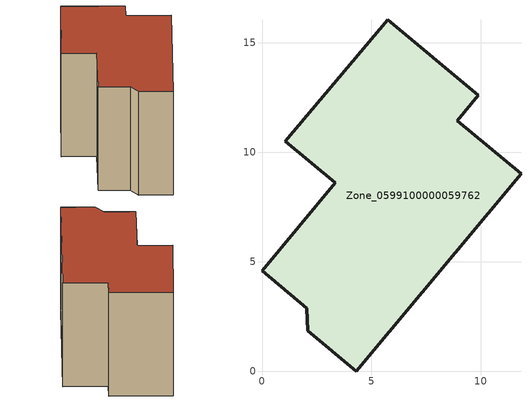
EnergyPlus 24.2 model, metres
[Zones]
Zone_0599100000059762
 floor ground (C_G): 8.91,11.44 11.83,9.01 4.31,0 2.1,1.83 2.04,2.87 0,4.57 3.35,8.61 1.05,10.5 5.75,16.04 9.87,12.59 z0
 wall outside (C_F): 3.35,8.61 0,4.57 2.04,2.87 2.1,1.83 4.31,0 11.83,9.01 8.91,11.44 9.87,12.59 5.75,16.04 1.05,10.5 3.35,8.61 z0:10.15
 roof outside (C_R): 5.75,16.04 1.05,10.5 3.35,8.61 0,4.57 2.04,2.87 2.1,1.83 4.31,0 11.83,9.01 8.91,11.44 9.87,12.59 z10.15
[BUILDING]
Pand.0599100000059762: North Axis=0; Terrain=City; Loads Convergence Tolerance Value=0.04; Temperature Convergence Tolerance Value=0.4; Solar Distribution=FullExterior; Maximum Number of Warmup Days=25; Minimum Number of Warmup Days=1
[Site:Location]
Rotterdam.The.Hague.AP_ZH_NLD Design_Conditions: Latitude=51.96; Longitude=4.45; Time Zone=1; Elevation=-4.5
[SITE:GROUNDTEMPERATURE:BUILDINGSURFACE]
18, 18, 18, 18, 18, 18, 18, 18, 18, 18, 18, 18
[MATERIAL] Thermal Absorptance=0.9; Solar Absorptance=0.7; Visible Absorptance=0.7
Name | Roughness | Thickness | Conductivity | Density | Specific Heat
G.TC.1946 | MediumSmooth | 0.15 | 1 | 540 | 1210
F.TC.1946 | Rough | 0.3 | 0.857143 | 1920 | 840
R.TC.1946 | MediumRough | 0.2 | 0.909091 | 1500 | 1000
[CONSTRUCTION]
C_G: G.TC.1946
C_F: F.TC.1946
C_R: R.TC.1946
[ZONE]
Zone_0599100000059762: Type=1; Multiplier=1; Ceiling Height=Autocalculate; Volume=Autocalculate; Floor Area=autocalculate; Part of Total Floor Area=Yes
[ZONEINFILTRATION:DESIGNFLOWRATE]
Infil_Zone_0599100000059762: Zone or ZoneList or Space or SpaceList=Zone_0599100000059762; Schedule=AlwaysOn; Design Flow Rate Calculation Method=Flow/Area; Flow Rate per Floor Area=0.003; Constant Term Coefficient=1; Temperature Term Coefficient=0; Velocity Term Coefficient=0; Velocity Squared Term Coefficient=0
[HVACTEMPLATE:ZONE:IDEALLOADSAIRSYSTEM]
Zone_0599100000059762: Maximum Heating Supply Air Temperature=50; Minimum Cooling Supply Air Temperature=13; Maximum Heating Supply Air Humidity Ratio=0.0156; Minimum Cooling Supply Air Humidity Ratio=0.0077; Heating Limit=NoLimit; Cooling Limit=NoLimit; Dehumidification Control Type=ConstantSensibleHeatRatio; Cooling Sensible Heat Ratio=0.7; Dehumidification Setpoint=60; Humidification Control Type=None; Humidification Setpoint=30; Outdoor Air Method=None; Outdoor Air Flow Rate per Person=0.00944; Outdoor Air Flow Rate per Zone Floor Area=0; Outdoor Air Flow Rate per Zone=0; Demand Controlled Ventilation Type=None; Outdoor Air Economizer Type=NoEconomizer; Heat Recovery Type=None; Sensible Heat Recovery Effectiveness=0.7; Latent Heat Recovery Effectiveness=0.65
[ZONECONTROL:THERMOSTAT]
ThermostatControl_Zone_0599100000059762: Zone or ZoneList=Zone_0599100000059762; Control Type Schedule=DualSetpointControlType; Control 1=Thermostat_Zone_0599100000059762; Temperature Difference Between Cutout And Setpoint=0
[THERMOSTATSETPOINT:DUALSETPOINT]
Thermostat_Zone_0599100000059762: Heating Setpoint Temperature Schedule=HeatingSetpoint_Zone_0599100000059762; Cooling Setpoint Temperature Schedule=CoolingSetpoint_Zone_0599100000059762
[SCHEDULE:COMPACT]
HeatingSetpoint_Zone_0599100000059762: Through: 12/31, For: AllDays, Until: 24:00, 21
CoolingSetpoint_Zone_0599100000059762: Through: 12/31, For: AllDays, Until: 24:00, 24
DualSetpointControlType: Through: 12/31, For: AllDays, Until: 24:00, 4
AlwaysOn: Through: 12/31, For: AllDays, Until: 24:00, 1
